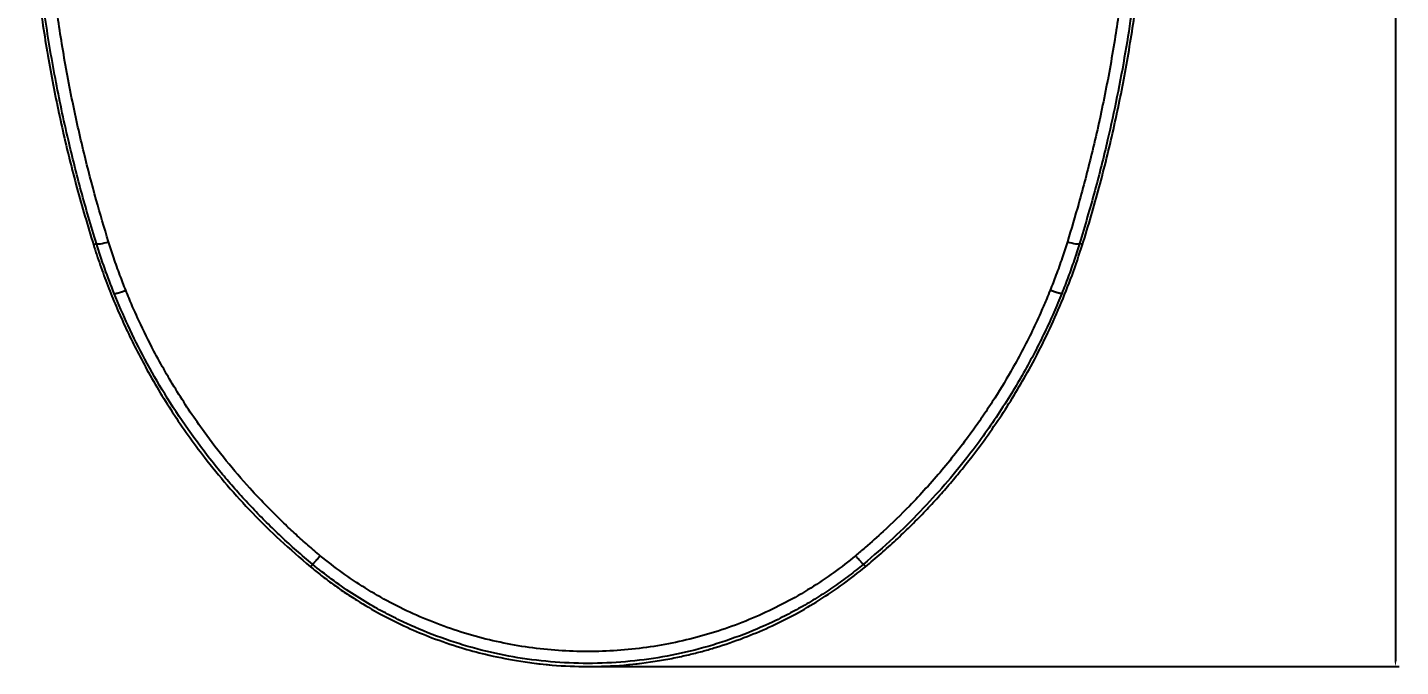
# Model space of a CAD drawing. Header units: millimetres. Extents: x 22 to 2359, y 6 to 1660.
# Drawn here: x 1029.3 to 1516.4, y 913.1 to 1139.6 of the extents above; entities that cross this region are included whole.
import ezdxf

# ---------------------------------------------------------------- set-up
doc = ezdxf.new("R2010")
doc.units = ezdxf.units.MM
doc.layers.get('Defpoints').update_dxf_attribs({"linetype": 'CONTINUOUS'})
doc.layers.add('1LINE', color=7, linetype='CONTINUOUS')
doc.styles.add('Annotative', font='malgun.ttf')
doc.dimstyles.new('WOO', dxfattribs={"dimtxt": 20, "dimasz": 2, "dimexe": 1.25, "dimexo": 0.3, "dimgap": 1, "dimtad": 1, "dimdec": 1, "dimzin": 1, "dimdsep": 46, "dimtxsty": 'Annotative', "dimcen": 0, "dimclrd": 1, "dimclre": 1, "dimclrt": 2, "dimadec": 0, "dimazin": 0, "dimtfac": 1, "dimtdec": 1, "dimtofl": 0, "dimtmove": 0, "dimatfit": 3, "dimfxl": 0, "dimarcsym": 0})

# ---------------------------------------------------------------- blocks, each defined once
blk = doc.blocks.new('*D10')
at = {"layer": '1LINE', "color": 1, "lineweight": -2}
for p, q in [((1413.64, 1439.26), (1515.83, 1439.26)), ((1514.58, 1437.26), (1514.58, 915.06)), ((1228.43, 913.06), (1515.83, 913.06))]:
    blk.add_line(p, q, dxfattribs=at)
at = {"layer": '1LINE', "color": 1}
for points in [[(1514.24, 1437.26), (1514.91, 1437.26), (1514.58, 1439.26)], [(1514.24, 915.06), (1514.91, 915.06), (1514.58, 913.06)]]:
    blk.add_solid(points, dxfattribs=at)
at = {"layer": 'Defpoints', "color": 0}
for p in [(1413.34, 1439.26), (1228.13, 913.06), (1514.58, 913.06)]:
    blk.add_point(p, dxfattribs=at)
at = {"layer": '1LINE', "color": 2, "insert": (1503.25, 1176.16), "char_height": 20, "attachment_point": 5, "rotation": 90, "style": 'Annotative'}
blk.add_mtext('527', dxfattribs=at)

msp = doc.modelspace()

# ---------------------------------------------------------------- linework, layer by layer
at = {"layer": '1LINE'}
for p, q in [((1052.7, 1062.66), (1053.77, 1063)), ((1403.55, 1062.66), (1402.48, 1063)), ((1129.7, 948.41), (1130.44, 949.31)), ((1326.56, 948.41), (1325.81, 949.31))]:
    msp.add_line(p, q, dxfattribs=at)
for start, end in [(260.5662, 279.4338), (260.5675, 270), (270, 279.4327)]:
    msp.add_arc((1228.13, 1067.92), 154.86, start, end, dxfattribs=at)
for centre, major_axis, ratio, start_param, end_param in [((1058.52, 1064.53), (-4.78, -1.48), 0.141671, 0.070525, 1.433669), ((1397.74, 1064.53), (4.78, -1.48), 0.141672, 4.849517, 6.21266)]:
    msp.add_ellipse(centre, major_axis=major_axis, ratio=ratio, start_param=start_param, end_param=end_param, dxfattribs=at)
for points, knots in [([(1029.31, 1215.38), (1029.31, 1212.06), (1029.3, 1205.41), (1029.58, 1195.43), (1030.05, 1185.46), (1030.74, 1175.5), (1031.97, 1161.78), (1034.08, 1144.31), (1037.5, 1123.43), (1041.74, 1102.89), (1046.68, 1082.7), (1050.69, 1069.35), (1052.7, 1062.66)], [0, 0, 0, 0, 0.064941, 0.129798, 0.194576, 0.25928, 0.323912, 0.461795, 0.600108, 0.732569, 0.865856, 1, 1, 1, 1]), ([(1053.77, 1063), (1052.82, 1066.13), (1050.93, 1072.34), (1048.35, 1081.6), (1045.96, 1090.71), (1043.62, 1100.38), (1041.34, 1110.65), (1038.35, 1125.55), (1034.34, 1149.71), (1031.63, 1175.57), (1030.71, 1196.11), (1030.52, 1206.98), (1030.57, 1212.43), (1030.6, 1215.38)], [0, 0, 0, 0, 0.061288, 0.121464, 0.180539, 0.238528, 0.309419, 0.379865, 0.528069, 0.779807, 0.889196, 0.940022, 1, 1, 1, 1]), ([(1058.08, 1063.66), (1056.54, 1068.6), (1053.46, 1079.07), (1049.12, 1095.73), (1044.98, 1114.2), (1041.44, 1133.5), (1038.75, 1152.31), (1036.97, 1169.39), (1035.89, 1184.86), (1035.38, 1199.28), (1035.38, 1208.65), (1035.47, 1213.29)], [0, 0, 0, 0, 0.098427, 0.207825, 0.329348, 0.463256, 0.590093, 0.704031, 0.806426, 0.903868, 1, 1, 1, 1]), ([(1420.79, 1213.29), (1420.87, 1208.67), (1420.88, 1199.36), (1420.38, 1185.07), (1419.33, 1169.89), (1417.61, 1153.22), (1415, 1134.6), (1411.42, 1114.86), (1407.1, 1095.51), (1402.64, 1078.53), (1399.59, 1068.2), (1398.18, 1063.66)], [0, 0, 0, 0, 0.095696, 0.192508, 0.293185, 0.403627, 0.527495, 0.664291, 0.794817, 0.909584, 1, 1, 1, 1]), ([(1425.66, 1215.38), (1425.69, 1212.45), (1425.74, 1207.03), (1425.55, 1196.22), (1424.65, 1176.1), (1422.3, 1153.26), (1418.76, 1130.51), (1415.91, 1115.2), (1412.33, 1098.82), (1407.99, 1081.45), (1404.35, 1069.23), (1402.48, 1063)], [0, 0, 0, 0, 0.059675, 0.110237, 0.218691, 0.463436, 0.560161, 0.662619, 0.761112, 0.87817, 1, 1, 1, 1]), ([(1403.55, 1062.66), (1404.59, 1066.04), (1406.66, 1072.79), (1409.5, 1082.97), (1412.12, 1093.16), (1414.53, 1103.36), (1416.73, 1113.56), (1419.4, 1127.34), (1422.23, 1144.75), (1424.59, 1164.27), (1426.06, 1182.31), (1426.89, 1198.85), (1426.93, 1209.87), (1426.95, 1215.38)], [0, 0, 0, 0, 0.067868, 0.135518, 0.202953, 0.270179, 0.337197, 0.404015, 0.54101, 0.677715, 0.784908, 0.892331, 1, 1, 1, 1]), ([(1052.7, 1062.66), (1053.5, 1060.22), (1055.08, 1055.31), (1057.78, 1048.03), (1060.72, 1040.77), (1063.92, 1033.56), (1067.38, 1026.4), (1072.77, 1016.13), (1080.7, 1002.83), (1090.59, 988.93), (1100.19, 977.15), (1109.13, 967.34), (1118.94, 957.61), (1126.07, 951.52), (1129.7, 948.41)], [0, 0, 0, 0, 0.055333, 0.111074, 0.167225, 0.223787, 0.280762, 0.33815, 0.473018, 0.612897, 0.703977, 0.798853, 0.897527, 1, 1, 1, 1]), ([(1060.06, 1045.35), (1058.92, 1048.27), (1056.64, 1054.1), (1054.73, 1060.04), (1053.77, 1063)], [0, 0, 0, 0, 0.501494, 1, 1, 1, 1]), ([(1064.19, 1046.47), (1063.48, 1048.25), (1062, 1052.05), (1059.96, 1057.78), (1058.67, 1061.74), (1058.08, 1063.66)], [0, 0, 0, 0, 0.314545, 0.66942, 1, 1, 1, 1]), ([(1326.56, 948.41), (1328.41, 949.97), (1332.08, 953.06), (1337.36, 957.84), (1342.41, 962.68), (1347.23, 967.56), (1351.82, 972.48), (1356.18, 977.42), (1360.32, 982.38), (1367.01, 990.81), (1375.64, 1002.97), (1384.23, 1017.38), (1390.72, 1030.01), (1395.6, 1040.79), (1399.93, 1051.65), (1402.35, 1059), (1403.55, 1062.66)], [0, 0, 0, 0, 0.051904, 0.102852, 0.152845, 0.201882, 0.249965, 0.297092, 0.343265, 0.388483, 0.528099, 0.662814, 0.748479, 0.833229, 0.917067, 1, 1, 1, 1]), ([(1398.18, 1063.66), (1397.59, 1061.74), (1396.3, 1057.78), (1394.26, 1052.05), (1392.78, 1048.25), (1392.07, 1046.47)], [0, 0, 0, 0, 0.330584, 0.685459, 1, 1, 1, 1]), ([(1402.48, 1063), (1401.85, 1061.03), (1400.59, 1057.08), (1398.5, 1051.19), (1396.97, 1047.3), (1396.2, 1045.35)], [0, 0, 0, 0, 0.332013, 0.665332, 1, 1, 1, 1]), ([(1130.44, 949.31), (1128.53, 950.93), (1124.75, 954.12), (1119.32, 959.07), (1114.14, 964.06), (1109.22, 969.09), (1104.54, 974.14), (1100.11, 979.21), (1093.88, 986.73), (1086.33, 996.75), (1078.04, 1009.36), (1070.98, 1021.7), (1064.99, 1033.61), (1061.66, 1041.52), (1060.06, 1045.35)], [0, 0, 0, 0, 0.062236, 0.123209, 0.182919, 0.241365, 0.298548, 0.354468, 0.409125, 0.541756, 0.667152, 0.785325, 0.896272, 1, 1, 1, 1]), ([(1133.19, 952.36), (1131.72, 953.6), (1128.77, 956.08), (1124.46, 959.92), (1119.69, 964.37), (1114.23, 969.77), (1104.39, 980.23), (1095.2, 991.53), (1087.03, 1003.25), (1082.42, 1010.39), (1078.12, 1017.6), (1073.51, 1025.99), (1069.23, 1034.65), (1066.04, 1041.9), (1064.58, 1045.52), (1064.19, 1046.47)], [0, 0, 0, 0, 0.048879, 0.097766, 0.146658, 0.214638, 0.292956, 0.511545, 0.584218, 0.656424, 0.727756, 0.797817, 0.900292, 0.973892, 1, 1, 1, 1]), ([(1392.07, 1046.47), (1391.67, 1045.49), (1390.7, 1043.09), (1388.63, 1038.28), (1384.6, 1029.55), (1378.86, 1018.66), (1372.72, 1008.58), (1368.02, 1001.5), (1362.26, 993.32), (1353.86, 982.59), (1343.24, 970.87), (1333.98, 961.86), (1327.53, 956.1), (1324.21, 953.32), (1323.07, 952.36)], [0, 0, 0, 0, 0.026952, 0.066184, 0.133539, 0.272225, 0.379567, 0.433894, 0.488427, 0.634098, 0.780155, 0.889982, 0.962307, 1, 1, 1, 1]), ([(1396.2, 1045.35), (1395.27, 1043.09), (1393.36, 1038.47), (1390.16, 1031.52), (1386.61, 1024.39), (1382.66, 1017.1), (1378.3, 1009.69), (1373.51, 1002.18), (1368.25, 994.59), (1362.02, 986.29), (1354.64, 977.33), (1345.91, 967.8), (1336.32, 958.32), (1329.36, 952.36), (1325.81, 949.31)], [0, 0, 0, 0, 0.061178, 0.124938, 0.191283, 0.260213, 0.33173, 0.405833, 0.482521, 0.561799, 0.66452, 0.771792, 0.883619, 1, 1, 1, 1]), ([(1323.07, 952.36), (1318.03, 948.19), (1307.09, 940.31), (1289.04, 930.75), (1269.44, 923.66), (1248.98, 919.34), (1228.09, 917.9), (1207.2, 919.35), (1186.74, 923.68), (1167.15, 930.78), (1149.12, 940.34), (1138.21, 948.21), (1133.19, 952.36)], [0, 0, 0, 0, 0.095659, 0.196247, 0.29736, 0.398756, 0.500193, 0.601629, 0.703024, 0.804135, 0.904722, 1, 1, 1, 1]), ([(1129.7, 948.41), (1130.96, 947.4), (1133.5, 945.33), (1137.51, 942.34), (1141.73, 939.39), (1147.37, 935.73), (1154.74, 931.44), (1163.65, 927.01), (1173.15, 923.03), (1182.41, 919.86), (1192.41, 917.1), (1199.06, 915.85), (1202.75, 915.16)], [0, 0, 0, 0, 0.059667, 0.121206, 0.184617, 0.249901, 0.369667, 0.499803, 0.617145, 0.749869, 0.861515, 1, 1, 1, 1]), ([(1325.81, 949.31), (1324.16, 947.98), (1320.82, 945.28), (1315.56, 941.47), (1310.04, 937.8), (1304.37, 934.39), (1298.52, 931.21), (1290.6, 927.33), (1280.33, 923.11), (1267.64, 919.14), (1254.64, 916.28), (1241.44, 914.56), (1228.13, 913.98), (1214.82, 914.56), (1201.62, 916.28), (1188.62, 919.14), (1175.93, 923.11), (1165.66, 927.33), (1157.74, 931.21), (1151.24, 934.74), (1144.36, 938.96), (1137.16, 943.93), (1132.66, 947.54), (1130.44, 949.31)], [0, 0, 0, 0, 0.030113, 0.06081, 0.092091, 0.123957, 0.15455, 0.186336, 0.248898, 0.311603, 0.374393, 0.437202, 0.500003, 0.562804, 0.625613, 0.688403, 0.751107, 0.81367, 0.845456, 0.876049, 0.918403, 0.95972, 1, 1, 1, 1]), ([(1253.51, 915.16), (1255.45, 915.5), (1259.14, 916.16), (1264.36, 917.33), (1269.01, 918.53), (1275.36, 920.38), (1283.11, 923.04), (1292.61, 927.01), (1301.52, 931.44), (1310.37, 936.6), (1318.7, 942.16), (1323.99, 946.37), (1326.56, 948.41)], [0, 0, 0, 0, 0.072608, 0.138504, 0.19769, 0.250165, 0.382888, 0.50023, 0.630365, 0.750133, 0.87881, 1, 1, 1, 1])]:
    msp.add_open_spline(points, degree=3, knots=knots, dxfattribs=at)
for points, weights in [([(1060.06, 1045.35), (1060.32, 1045.17), (1061.93, 1045.6), (1064.19, 1046.47)], [1.12153719305, 0.958093263466, 0.959499599762, 1.12575620193]), ([(1396.2, 1045.35), (1395.94, 1045.17), (1394.32, 1045.6), (1392.07, 1046.47)], [1.12363578819, 0.95878864859, 0.958788070605, 1.12363405424]), ([(1130.44, 949.31), (1130.64, 949.42), (1131.71, 950.6), (1133.19, 952.36)], [1.10620405494, 0.959008866786, 0.964819301356, 1.12363535865]), ([(1325.81, 949.31), (1325.62, 949.42), (1324.55, 950.6), (1323.07, 952.36)], [1.11069324771, 0.960436998339, 0.963150380869, 1.1188333953])]:
    msp.add_rational_spline(points, weights, degree=3, dxfattribs=at)

# ---------------------------------------------------------------- dimensions: what is measured, and where the dimension line sits
dim = msp.add_linear_dim(base=(1514.58, 913.06), p1=(1413.34, 1439.26), p2=(1228.13, 913.06), angle=90, text='527', dimstyle='WOO', override={"dimdec": 0}, dxfattribs=at)
dim.commit()
dim.dimension.update_dxf_attribs({"geometry": '*D10', "text_midpoint": (1503.25, 1176.16)})

doc.saveas('drawing.dxf')
